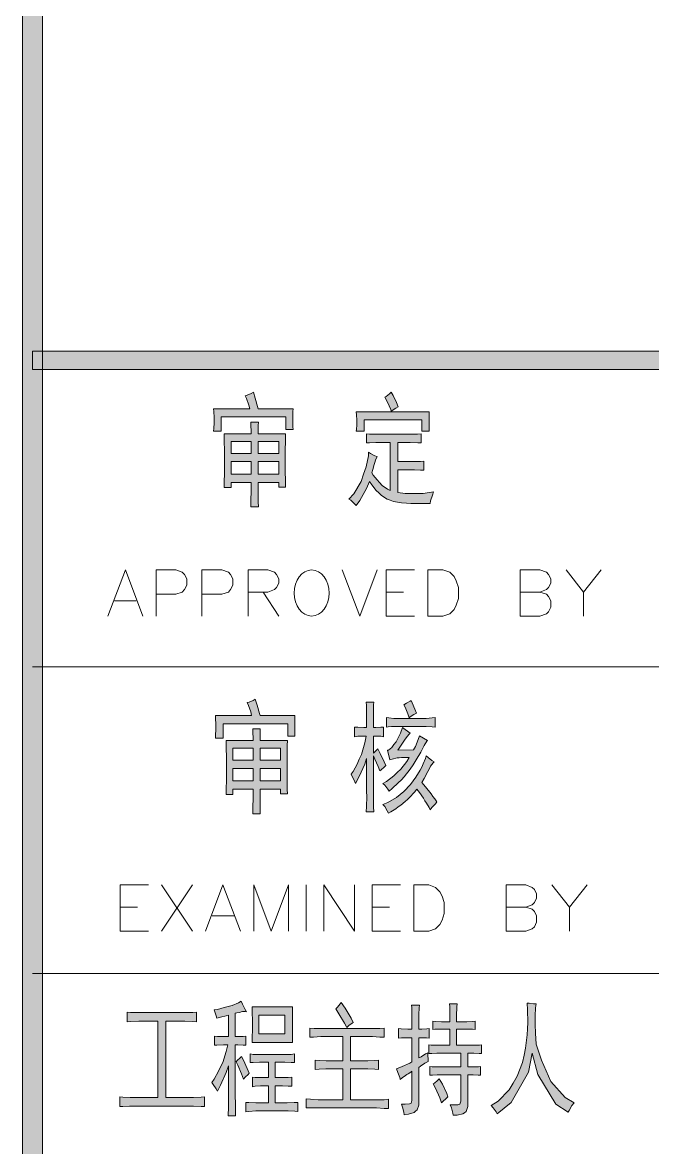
# Model space of a CAD drawing. Header units: millimetres. Extents: x 568 to 3948041, y -25191 to 63890.
# Drawn here: x 3939001 to 3941210, y -2779 to 1165 of the extents above; entities that cross this region are included whole.
import ezdxf

# ---------------------------------------------------------------- set-up
doc = ezdxf.new("R2010")
doc.units = ezdxf.units.MM

msp = doc.modelspace()

# ---------------------------------------------------------------- hatches: boundary and pattern name
h = msp.add_hatch(color=0)
h.dxf.hatch_style = 2
h.paths.add_polyline_path([(3939071.1, -23691.5), (3939001.2, -23691.5), (3939001.2, 62389.8), (3939071.1, 62389.8)])
h = msp.add_hatch(color=0)
h.dxf.hatch_style = 2
h.paths.add_polyline_path([(3939036.2, -51.1), (3939036.2, 13.5), (3946541, 13.5), (3946541, -51.1)])
h = msp.add_hatch(color=0)
h.dxf.hatch_style = 2
h.paths.add_polyline_path([(3939810.4, -130.8), (3939817.2, -152.1), (3939824.8, -181), (3939827.1, -188.6), (3939950.2, -188.6), (3939949.4, -198.5), (3939948.6, -217.5), (3939948.6, -225.8), (3939948.6, -234.2), (3939949.4, -251.6), (3939950.2, -261.5), (3939924.3, -261.5), (3939924.3, -217.5), (3939697.9, -217.5), (3939697.9, -267.6), (3939671.3, -267.6), (3939672.1, -257.7), (3939672.9, -238), (3939672.9, -228.9), (3939672.9, -219), (3939672.1, -198.5), (3939671.3, -188.6), (3939798.2, -188.6), (3939794.4, -175.7), (3939786.8, -152.9), (3939781.5, -143), (3939788.3, -141.5), (3939802.8, -135.4)])
h = msp.add_hatch(color=0)
h.dxf.hatch_style = 2
h.paths.add_polyline_path([(3940270.8, -148.3), (3940276.1, -145.3), (3940287.5, -136.9), (3940293.6, -130.8), (3940300.4, -142.2), (3940312.6, -167.3), (3940318.6, -181.8), (3940309.5, -187.1), (3940297.4, -195.4), (3940293.6, -198.5), (3940292.1, -190.9), (3940280.7, -165.8)])
h = msp.add_hatch(color=0)
h.paths.add_polyline_path([(3939802.8, -276.7), (3939802.8, -267.6), (3939802, -247.8), (3939802, -235.7), (3939828.6, -235.7), (3939827.8, -247.1), (3939827.1, -266.8), (3939827.1, -276.7), (3939923.6, -276.7), (3939922.8, -294.2), (3939922.1, -342.1), (3939922.1, -372.4), (3939922.1, -402.1), (3939922.8, -447.7), (3939923.6, -463.6), (3939899.3, -463.6), (3939899.3, -446.9), (3939827.1, -446.9), (3939827.1, -472), (3939827.8, -515.3), (3939828.6, -532.8), (3939802, -532.8), (3939802, -515.3), (3939802.8, -472), (3939802.8, -446.9), (3939732.1, -446.9), (3939732.1, -465.1), (3939707.8, -465.1), (3939708.6, -453), (3939709.3, -408.2), (3939709.3, -376.2), (3939709.3, -343.6), (3939708.6, -294.2), (3939707.8, -276.7)])
h.paths.add_polyline_path([(3939899.3, -418), (3939899.3, -374), (3939827.1, -374), (3939827.1, -418)])
h.paths.add_polyline_path([(3939802.8, -418), (3939802.8, -374), (3939732.1, -374), (3939732.1, -418)])
h.paths.add_polyline_path([(3939899.3, -345.9), (3939899.3, -303.3), (3939827.1, -303.3), (3939827.1, -345.9)])
h.paths.add_polyline_path([(3939802.8, -345.9), (3939802.8, -303.3), (3939732.1, -303.3), (3939732.1, -345.9)])
h = msp.add_hatch(color=0)
h.dxf.hatch_style = 2
h.paths.add_polyline_path([(3940427.3, -200), (3940426.5, -212.1), (3940426.5, -229.6), (3940426.5, -235.7), (3940426.5, -241.8), (3940426.5, -257.7), (3940427.3, -267.6), (3940400.7, -267.6), (3940400.7, -227.3), (3940198.6, -227.3), (3940198.6, -267.6), (3940171.3, -267.6), (3940172, -261.5), (3940172.8, -245.6), (3940172.8, -237.2), (3940172.8, -228.9), (3940172, -210.6), (3940171.3, -200)])
h = msp.add_hatch(color=0)
h.dxf.hatch_style = 2
h.paths.add_polyline_path([(3940349, -278.2), (3940361.2, -278.2), (3940385.5, -277.5), (3940398.4, -276.7), (3940398.4, -308.6), (3940387, -307.9), (3940359.7, -307.1), (3940343.7, -307.1), (3940316.4, -307.1), (3940316.4, -374), (3940369.5, -374), (3940376.4, -374), (3940396.1, -373.2), (3940408.3, -372.4), (3940408.3, -404.4), (3940396.1, -403.6), (3940375.6, -402.8), (3940368, -402.8), (3940316.4, -402.8), (3940316.4, -482.6), (3940343, -486.4), (3940406, -485.7), (3940442.5, -480.3), (3940437.9, -491.7), (3940431.1, -512.2), (3940430.3, -521.4), (3940404.5, -521.4), (3940362.7, -520.6), (3940346.8, -519.8), (3940330, -519.1), (3940301.9, -513.8), (3940290.5, -509.2), (3940279.1, -505.4), (3940259.4, -492.5), (3940250.3, -484.1), (3940241.1, -475.8), (3940225.2, -455.3), (3940217.6, -443.9), (3940207, -468.2), (3940183.4, -510), (3940170.5, -528.2), (3940164.4, -520.6), (3940152.3, -509.2), (3940144.7, -506.2), (3940162.9, -487.2), (3940188.7, -443.9), (3940197.1, -418), (3940205.4, -393), (3940213.8, -354.2), (3940214.6, -340.5), (3940221.4, -345.9), (3940236.6, -353.5), (3940244.9, -355.7), (3940243.4, -358.8), (3940238.9, -369.4), (3940236.6, -377), (3940234.3, -383.8), (3940229, -402.1), (3940226, -413.5), (3940230.5, -421.1), (3940244.2, -437.8), (3940252.5, -447.7), (3940261.7, -457.5), (3940280.7, -471.2), (3940290.5, -475.8), (3940290.5, -307.1), (3940250.3, -307.1), (3940239.6, -307.1), (3940217.6, -307.9), (3940207, -308.6), (3940207, -276.7), (3940217.6, -277.5), (3940243.4, -278.2), (3940257.9, -278.2)])
h = msp.add_hatch(color=0)
h.dxf.hatch_style = 2
h.paths.add_polyline_path([(3939817.2, -1206.7), (3939823.3, -1227.9), (3939831.6, -1256.8), (3939833.9, -1264.4), (3939956.2, -1264.4), (3939956.2, -1274.3), (3939955.5, -1293.3), (3939955.5, -1301.6), (3939955.5, -1310), (3939956.2, -1327.5), (3939956.2, -1336.6), (3939931.2, -1336.6), (3939931.2, -1293.3), (3939704.8, -1293.3), (3939704.8, -1343.4), (3939678.2, -1343.4), (3939678.2, -1333.5), (3939678.9, -1313.8), (3939678.9, -1304.7), (3939678.9, -1294.8), (3939678.2, -1274.3), (3939678.2, -1264.4), (3939804.3, -1264.4), (3939801.3, -1251.5), (3939792.9, -1228.7), (3939788.3, -1218.8), (3939795.2, -1217.3), (3939809.6, -1211.2)])
h = msp.add_hatch(color=0)
h.dxf.hatch_style = 2
h.paths.add_polyline_path([(3940207, -1269), (3940207, -1255.3), (3940207, -1228.7), (3940206.2, -1217.3), (3940232.8, -1217.3), (3940232, -1227.2), (3940231.3, -1253), (3940231.3, -1269), (3940231.3, -1306.2), (3940239.6, -1306.2), (3940257.1, -1305.4), (3940267, -1304.7), (3940267, -1338.9), (3940257.1, -1337.3), (3940239.6, -1336.6), (3940231.3, -1336.6), (3940231.3, -1395.8), (3940240.4, -1386.7), (3940246.5, -1380.6), (3940254.8, -1397.4), (3940269.3, -1427), (3940275.3, -1439.9), (3940269.3, -1445.2), (3940258.6, -1454.3), (3940254.1, -1458.1), (3940248, -1442.9), (3940236.6, -1417.1), (3940231.3, -1405.7), (3940231.3, -1531.1), (3940231.3, -1548.5), (3940232, -1584.3), (3940232.8, -1601.7), (3940206.2, -1601.7), (3940207, -1583.5), (3940207.7, -1547.8), (3940207, -1531.1), (3940207, -1414.8), (3940200.9, -1434.6), (3940181.9, -1478.6), (3940169, -1502.2), (3940164.4, -1491.6), (3940156.1, -1475.6), (3940153, -1470.3), (3940159.9, -1461.2), (3940174.3, -1434.6), (3940181.9, -1417.9), (3940189.5, -1401.2), (3940201.6, -1360.1), (3940206.2, -1336.6), (3940196.3, -1336.6), (3940176.6, -1337.3), (3940165.2, -1338.9), (3940165.2, -1304.7), (3940176.6, -1305.4), (3940197.8, -1306.2), (3940207, -1306.2)])
h = msp.add_hatch(color=0)
h.dxf.hatch_style = 2
h.paths.add_polyline_path([(3940363.5, -1212), (3940367.3, -1220.3), (3940376.4, -1242.4), (3940382.5, -1256), (3940372.6, -1260.6), (3940359.7, -1269), (3940356.6, -1272.8), (3940352.1, -1258.3), (3940343, -1235.5), (3940337.6, -1227.2), (3940347.5, -1221.1), (3940359.7, -1213.5)])
h = msp.add_hatch(color=0)
h.dxf.hatch_style = 2
h.paths.add_polyline_path([(3940299.6, -1303.1), (3940294.3, -1303.1), (3940282.9, -1303.9), (3940276.9, -1304.7), (3940276.9, -1271.2), (3940285.2, -1272.8), (3940302.7, -1274.3), (3940311, -1274.3), (3940406, -1274.3), (3940416.7, -1274.3), (3940437.2, -1272.8), (3940447.8, -1271.2), (3940447.8, -1304.7), (3940437.2, -1303.9), (3940416.7, -1303.1), (3940406, -1303.1)])
h = msp.add_hatch(color=0)
h.paths.add_polyline_path([(3939809.6, -1351.8), (3939809.6, -1343.4), (3939808.9, -1323.7), (3939808.1, -1311.5), (3939834.7, -1311.5), (3939833.9, -1322.1), (3939833.9, -1342.7), (3939833.9, -1351.8), (3939929.7, -1351.8), (3939928.9, -1370), (3939928.9, -1417.9), (3939928.9, -1448.3), (3939928.9, -1477.9), (3939928.9, -1523.5), (3939929.7, -1539.4), (3939906.1, -1539.4), (3939906.1, -1522.7), (3939833.9, -1522.7), (3939833.9, -1547.8), (3939833.9, -1591.1), (3939834.7, -1608.6), (3939808.1, -1608.6), (3939808.9, -1591.1), (3939809.6, -1547.8), (3939809.6, -1522.7), (3939739, -1522.7), (3939739, -1540.9), (3939714.6, -1540.9), (3939715.4, -1528.8), (3939716.2, -1484), (3939716.2, -1452.1), (3939716.2, -1419.4), (3939715.4, -1370), (3939714.6, -1351.8)])
h.paths.add_polyline_path([(3939906.1, -1493.8), (3939906.1, -1449.8), (3939833.9, -1449.8), (3939833.9, -1493.8)])
h.paths.add_polyline_path([(3939809.6, -1493.8), (3939809.6, -1449.8), (3939739, -1449.8), (3939739, -1493.8)])
h.paths.add_polyline_path([(3939906.1, -1420.9), (3939906.1, -1379.1), (3939833.9, -1379.1), (3939833.9, -1420.9)])
h.paths.add_polyline_path([(3939809.6, -1420.9), (3939809.6, -1379.1), (3939739, -1379.1), (3939739, -1420.9)])
h = msp.add_hatch(color=0)
h.dxf.hatch_style = 2
h.paths.add_polyline_path([(3940280.7, -1386), (3940284.5, -1386), (3940295.9, -1376.1), (3940303.4, -1366.2), (3940311, -1356.3), (3940326.2, -1326.7), (3940333.8, -1306.2), (3940360.4, -1326.7), (3940355.9, -1331.3), (3940346, -1342.7), (3940340.7, -1350.2), (3940336.1, -1357.8), (3940324, -1375.3), (3940316.4, -1386), (3940371.8, -1384.4), (3940378.7, -1373), (3940388.5, -1348.7), (3940392.3, -1335.1), (3940421.2, -1351.8), (3940418.2, -1354.8), (3940409.1, -1369.2), (3940403.7, -1380.6), (3940397.7, -1392.8), (3940381.7, -1420.1), (3940371.1, -1436.9), (3940359.7, -1452.8), (3940339.2, -1479.4), (3940329.3, -1490), (3940318.6, -1499.9), (3940297.4, -1520.4), (3940286, -1529.5), (3940281.4, -1522.7), (3940270.8, -1509), (3940263.9, -1502.2), (3940277.6, -1495.4), (3940302.7, -1476.4), (3940314.8, -1464.2), (3940327, -1452.1), (3940348.3, -1425.5), (3940356.6, -1411), (3940346.8, -1411), (3940329.3, -1411.8), (3940321.7, -1412.5), (3940314.1, -1413.3), (3940297.4, -1417.1), (3940288.3, -1419.4)])
h = msp.add_hatch(color=0)
h.dxf.hatch_style = 2
h.paths.add_polyline_path([(3940444, -1426.2), (3940440.2, -1430), (3940431.8, -1442.2), (3940427.3, -1452.1), (3940422, -1461.2), (3940409.1, -1484.7), (3940401.5, -1499.2), (3940413.6, -1514.4), (3940433.4, -1538.7), (3940439.4, -1547.8), (3940446.3, -1556.9), (3940453.9, -1567.5), (3940448.6, -1573.6), (3940436.4, -1586.5), (3940430.3, -1594.9), (3940426.5, -1587.3), (3940417.4, -1571.3), (3940412.1, -1563), (3940406.8, -1554.6), (3940392.3, -1534.1), (3940383.2, -1522.7), (3940374.9, -1533.3), (3940358.2, -1551.6), (3940350.6, -1559.2), (3940343, -1566), (3940327, -1578.9), (3940317.9, -1585), (3940309.5, -1591.1), (3940292.1, -1601.7), (3940283.7, -1607), (3940279.9, -1598.7), (3940270.8, -1583.5), (3940263.9, -1576.7), (3940281.4, -1569.8), (3940311.8, -1552.3), (3940325.5, -1540.9), (3940338.4, -1530.3), (3940361.2, -1506), (3940371.1, -1493.1), (3940380.2, -1480.2), (3940395.4, -1455.9), (3940400.7, -1445.2), (3940406, -1433.8), (3940413.6, -1414.8), (3940416.7, -1405.7), (3940422.7, -1411.8), (3940436.4, -1422.4)])
h = msp.add_hatch(color=0)
h.dxf.hatch_style = 2
h.paths.add_polyline_path([(3939672.9, -2296.1), (3939684.3, -2294.6), (3939708.6, -2288.5), (3939722.2, -2284.7), (3939735.9, -2280.9), (3939758.7, -2271.8), (3939767.8, -2265.7), (3939772.4, -2276.4), (3939781.5, -2295.4), (3939786.1, -2303), (3939781.5, -2302.2), (3939772.4, -2302.2), (3939767.8, -2303.7), (3939762.5, -2305.3), (3939752.6, -2306.8), (3939746.6, -2307.5), (3939746.6, -2390.3), (3939755.7, -2390.3), (3939774.7, -2389.6), (3939784.5, -2388.8), (3939784.5, -2420.7), (3939774.7, -2420), (3939755.7, -2419.2), (3939746.6, -2419.2), (3939746.6, -2568.1), (3939746.6, -2586.4), (3939747.3, -2636.5), (3939748.1, -2667.7), (3939722.2, -2667.7), (3939723, -2636.5), (3939723.8, -2587.1), (3939723.8, -2569.6), (3939723.8, -2492.2), (3939714.6, -2515.7), (3939695.6, -2560.5), (3939684.3, -2581.8), (3939680.5, -2573.4), (3939669.8, -2558.3), (3939664.5, -2551.4), (3939672.9, -2539.3), (3939688.8, -2511.9), (3939695.6, -2496.7), (3939703.2, -2481.5), (3939715.4, -2442.8), (3939721.5, -2419.2), (3939705.5, -2419.2), (3939682, -2420), (3939674.4, -2420.7), (3939674.4, -2388.8), (3939685, -2389.6), (3939701, -2390.3), (3939706.3, -2390.3), (3939723.8, -2390.3), (3939723.8, -2314.4), (3939715.4, -2317.4), (3939694.9, -2322), (3939682, -2325), (3939680.5, -2317.4), (3939675.9, -2303)])
h = msp.add_hatch(color=0)
h.paths.add_polyline_path([(3939947.9, -2286.3), (3939947.1, -2304.5), (3939947.1, -2338.7), (3939947.1, -2353.9), (3939947.1, -2367.6), (3939947.1, -2396.4), (3939947.9, -2410.9), (3939805.8, -2410.9), (3939806.6, -2394.9), (3939807.3, -2364.5), (3939807.3, -2350.1), (3939807.3, -2335.6), (3939806.6, -2303.7), (3939805.8, -2286.3)])
h.paths.add_polyline_path([(3939920.5, -2380.5), (3939920.5, -2314.4), (3939830.1, -2314.4), (3939830.1, -2380.5)])
h = msp.add_hatch(color=0)
h.dxf.hatch_style = 2
h.paths.add_polyline_path([(3940137.8, -2358.4), (3940130.2, -2343.2), (3940110.5, -2310.6), (3940099.1, -2292.3), (3940105.2, -2287), (3940115, -2275.6), (3940118.8, -2271.1), (3940132.5, -2290.8), (3940153, -2325.8), (3940160.6, -2340.2), (3940156.8, -2342.5), (3940145.4, -2351.6)])
h = msp.add_hatch(color=0)
h.dxf.hatch_style = 2
h.paths.add_polyline_path([(3940365.7, -2321.2), (3940365.7, -2309.8), (3940365.7, -2288.5), (3940365, -2279.4), (3940392.3, -2279.4), (3940391.6, -2289.3), (3940390.1, -2312.1), (3940390.1, -2325), (3940390.1, -2363.8), (3940400.7, -2363.8), (3940418.9, -2363), (3940426.5, -2362.2), (3940426.5, -2395.7), (3940417.4, -2394.9), (3940399.2, -2394.1), (3940390.1, -2394.1), (3940390.1, -2464.8), (3940398.4, -2461), (3940414.4, -2451.1), (3940422, -2446.6), (3940422, -2455.7), (3940422.7, -2470.9), (3940422.7, -2477), (3940412.1, -2483), (3940396.1, -2493.7), (3940390.1, -2499), (3940390.1, -2619), (3940390.1, -2630.4), (3940384.7, -2647.1), (3940379.4, -2651.7), (3940374.1, -2656.3), (3940354.4, -2662.3), (3940339.2, -2664.6), (3940338.4, -2655.5), (3940333.1, -2637.3), (3940329.3, -2627.4), (3940343, -2627.4), (3940358.2, -2625.9), (3940361.2, -2624.4), (3940363.5, -2623.6), (3940365.7, -2614.5), (3940365.7, -2606.9), (3940365.7, -2511.9), (3940361.9, -2514.9), (3940352.8, -2520.3), (3940348.3, -2523.3), (3940343.7, -2526.3), (3940332.3, -2534.7), (3940325.5, -2540.8), (3940324, -2533.9), (3940317.1, -2515.7), (3940312.6, -2503.6), (3940332.3, -2495.2), (3940358.9, -2483), (3940365.7, -2478.5), (3940365.7, -2394.1), (3940353.6, -2394.1), (3940330, -2394.9), (3940319.4, -2395.7), (3940319.4, -2362.2), (3940328.5, -2363), (3940352.1, -2363.8), (3940365.7, -2363.8)])
h = msp.add_hatch(color=0)
h.dxf.hatch_style = 2
h.paths.add_polyline_path([(3940499.5, -2420.7), (3940499.5, -2363.8), (3940479.7, -2363.8), (3940467.6, -2363.8), (3940447, -2364.5), (3940439.4, -2365.3), (3940439.4, -2336.4), (3940449.3, -2337.2), (3940469.8, -2338.7), (3940479.7, -2338.7), (3940499.5, -2338.7), (3940499.5, -2317.4), (3940498.7, -2286.3), (3940497.9, -2275.6), (3940524.5, -2275.6), (3940523.8, -2286.3), (3940523, -2317.4), (3940523, -2338.7), (3940548.8, -2338.7), (3940558.7, -2338.7), (3940578.5, -2337.2), (3940587.6, -2336.4), (3940587.6, -2365.3), (3940578.5, -2364.5), (3940558.7, -2363.8), (3940548.8, -2363.8), (3940523, -2363.8), (3940523, -2420.7), (3940570.1, -2420.7), (3940583, -2420.7), (3940602.8, -2420), (3940610.4, -2419.2), (3940610.4, -2449.6), (3940602, -2448.8), (3940583, -2448.1), (3940572.4, -2448.1), (3940562.5, -2448.1), (3940562.5, -2496.7), (3940571.6, -2496.7), (3940582.3, -2496.7), (3940599.8, -2496), (3940606.6, -2495.2), (3940606.6, -2525.6), (3940598.2, -2524.8), (3940580.8, -2524.1), (3940571.6, -2524.1), (3940562.5, -2524.1), (3940562.5, -2620.6), (3940562.5, -2635), (3940556.4, -2653.2), (3940550.4, -2657), (3940544.3, -2660.8), (3940524.5, -2665.4), (3940510.9, -2666.1), (3940510.1, -2658.5), (3940504.8, -2639.5), (3940500.2, -2628.9), (3940511.6, -2629.7), (3940526.8, -2628.9), (3940530.6, -2628.1), (3940534.4, -2626.6), (3940538.2, -2616.8), (3940538.2, -2608.4), (3940538.2, -2524.1), (3940463.8, -2524.1), (3940454.6, -2524.1), (3940437.9, -2524.8), (3940429.6, -2525.6), (3940429.6, -2495.2), (3940437.2, -2496), (3940453.9, -2496.7), (3940463.8, -2496.7), (3940538.2, -2496.7), (3940538.2, -2448.1), (3940460, -2448.1), (3940453.1, -2448.1), (3940436.4, -2448.8), (3940425.8, -2449.6), (3940425.8, -2419.2), (3940434.1, -2420), (3940449.3, -2420.7), (3940456.2, -2420.7)])
h = msp.add_hatch(color=0)
h.dxf.hatch_style = 2
h.paths.add_polyline_path([(3940643.8, -2631.9), (3940668.1, -2616), (3940706.9, -2576.5), (3940720.6, -2552.9), (3940735, -2529.4), (3940754, -2480.8), (3940759.3, -2455.7), (3940764.6, -2430.6), (3940770.7, -2384.3), (3940771.5, -2363), (3940772.2, -2341), (3940771.5, -2296.1), (3940769.9, -2272.6), (3940776.8, -2273.3), (3940792.7, -2274.9), (3940801.8, -2275.6), (3940799.6, -2289.3), (3940798, -2317.4), (3940798, -2331.8), (3940798, -2346.3), (3940799.6, -2379), (3940800.3, -2397.2), (3940801.8, -2416.2), (3940820.1, -2472.4), (3940836.8, -2509.6), (3940853.5, -2547.6), (3940902.9, -2603.8), (3940934.8, -2622.1), (3940927.2, -2631.9), (3940917.3, -2649.4), (3940914.3, -2655.5), (3940870.2, -2627.4), (3940807.2, -2523.3), (3940788.2, -2448.1), (3940775.3, -2514.9), (3940713.7, -2621.3), (3940665.1, -2660.8), (3940661.3, -2654), (3940650.7, -2639.5)])
h = msp.add_hatch(color=0)
h.dxf.hatch_style = 2
h.paths.add_polyline_path([(3939555.1, -2306), (3939570.3, -2306), (3939598.4, -2305.3), (3939611.3, -2304.5), (3939611.3, -2338.7), (3939598.4, -2337.2), (3939570.3, -2336.4), (3939555.1, -2336.4), (3939503.4, -2336.4), (3939503.4, -2603.8), (3939585.5, -2603.8), (3939600.7, -2603.8), (3939627.3, -2602.3), (3939638.7, -2601.6), (3939638.7, -2635.7), (3939627.3, -2635), (3939600.7, -2634.2), (3939587, -2634.2), (3939391, -2634.2), (3939376.6, -2634.2), (3939353, -2635), (3939342.4, -2635.7), (3939342.4, -2601.6), (3939353, -2602.3), (3939378.1, -2603.8), (3939391.7, -2603.8), (3939475.3, -2603.8), (3939475.3, -2336.4), (3939425.2, -2336.4), (3939408.5, -2336.4), (3939379.6, -2337.2), (3939368.2, -2338.7), (3939368.2, -2304.5), (3939379.6, -2305.3), (3939408.5, -2306), (3939425.2, -2306)])
h = msp.add_hatch(color=0)
h.dxf.hatch_style = 2
h.paths.add_polyline_path([(3940217.6, -2362.2), (3940228.2, -2362.2), (3940253.3, -2361.5), (3940268.5, -2360), (3940268.5, -2392.6), (3940253.3, -2391.9), (3940228.2, -2390.3), (3940217.6, -2390.3), (3940150.7, -2390.3), (3940150.7, -2475.4), (3940201.6, -2475.4), (3940211.5, -2475.4), (3940235.8, -2473.9), (3940249.5, -2473.2), (3940249.5, -2505.8), (3940235.8, -2504.3), (3940211.5, -2503.6), (3940201.6, -2503.6), (3940150.7, -2503.6), (3940150.7, -2612.2), (3940230.5, -2612.2), (3940241.9, -2612.2), (3940268.5, -2611.4), (3940283.7, -2609.9), (3940283.7, -2642.6), (3940268.5, -2641.8), (3940241.9, -2640.3), (3940230.5, -2640.3), (3939995, -2640.3), (3939995, -2608.4), (3940010.2, -2609.9), (3940037.5, -2612.2), (3940049.7, -2612.2), (3940124.1, -2612.2), (3940124.1, -2503.6), (3940074.8, -2503.6), (3940064.9, -2503.6), (3940040.6, -2504.3), (3940026.9, -2505.8), (3940026.9, -2473.2), (3940042.1, -2473.9), (3940065.6, -2475.4), (3940074.8, -2475.4), (3940124.1, -2475.4), (3940124.1, -2390.3), (3940061.1, -2390.3), (3940047.4, -2390.3), (3940021.6, -2391.9), (3940008.7, -2392.6), (3940008.7, -2360), (3940023.1, -2361.5), (3940049.7, -2362.2), (3940061.8, -2362.2)])
h = msp.add_hatch(color=0)
h.dxf.hatch_style = 2
h.paths.add_polyline_path([(3939769.3, -2460.2), (3939775.4, -2472.4), (3939789.1, -2502), (3939795.9, -2518.7), (3939792.1, -2522.5), (3939782.3, -2532.4), (3939775.4, -2539.3), (3939769.3, -2521), (3939756.4, -2490.6), (3939750.3, -2478.5), (3939754.1, -2473.9), (3939764, -2464.8)])
h = msp.add_hatch(color=0)
h.dxf.hatch_style = 2
h.paths.add_polyline_path([(3939911.4, -2453.4), (3939921.3, -2453.4), (3939943.3, -2452.6), (3939954.7, -2451.1), (3939954.7, -2481.5), (3939943.3, -2480.8), (3939921.3, -2480), (3939911.4, -2480), (3939887.1, -2480), (3939887.1, -2533.9), (3939901.5, -2533.9), (3939910.7, -2533.9), (3939932.7, -2533.2), (3939945.6, -2532.4), (3939945.6, -2564.3), (3939932.7, -2563.6), (3939912.9, -2562.8), (3939905.3, -2562.8), (3939887.1, -2562.8), (3939887.1, -2622.1), (3939917.5, -2622.1), (3939928.9, -2622.1), (3939953.2, -2621.3), (3939966.1, -2620.6), (3939966.1, -2652.5), (3939955.5, -2651.7), (3939931.9, -2650.9), (3939917.5, -2650.9), (3939833.2, -2650.9), (3939818.7, -2650.9), (3939794.4, -2652.5), (3939784.5, -2654), (3939784.5, -2620.6), (3939794.4, -2621.3), (3939818.7, -2622.1), (3939833.2, -2622.1), (3939863.6, -2622.1), (3939863.6, -2562.8), (3939845.3, -2562.8), (3939835.4, -2562.8), (3939816.4, -2564.3), (3939807.3, -2566.6), (3939807.3, -2532.4), (3939816.4, -2533.2), (3939835.4, -2533.9), (3939845.3, -2533.9), (3939863.6, -2533.9), (3939863.6, -2480), (3939843, -2480), (3939831.6, -2480), (3939809.6, -2480.8), (3939799.7, -2481.5), (3939799.7, -2451.1), (3939809.6, -2452.6), (3939831.6, -2453.4), (3939843, -2453.4)])
h = msp.add_hatch(color=0)
h.dxf.hatch_style = 2
h.paths.add_polyline_path([(3940462.2, -2537.7), (3940472.9, -2556.7), (3940488.1, -2589.4), (3940492.6, -2601.6), (3940486.5, -2607.6), (3940475.2, -2617.5), (3940469.8, -2622.1), (3940463.8, -2604.6), (3940449.3, -2571.2), (3940441, -2556), (3940445.5, -2552.9), (3940456.2, -2543.8)])

# ---------------------------------------------------------------- linework, layer by layer
at = {"color": 0, "lineweight": 0}
for points in [[(3939071.1, -23691.5), (3939001.2, -23691.5), (3939001.2, 62389.8), (3939071.1, 62389.8)], [(3939036.2, -51.1), (3939036.2, 13.5), (3946541, 13.5), (3946541, -51.1)], [(3939810.4, -130.8), (3939817.2, -152.1), (3939824.8, -181), (3939827.1, -188.6), (3939950.2, -188.6), (3939949.4, -198.5), (3939948.6, -217.5), (3939948.6, -225.8), (3939948.6, -234.2), (3939949.4, -251.6), (3939950.2, -261.5), (3939924.3, -261.5), (3939924.3, -217.5), (3939697.9, -217.5), (3939697.9, -267.6), (3939671.3, -267.6), (3939672.1, -257.7), (3939672.9, -238), (3939672.9, -228.9), (3939672.9, -219), (3939672.1, -198.5), (3939671.3, -188.6), (3939798.2, -188.6), (3939794.4, -175.7), (3939786.8, -152.9), (3939781.5, -143), (3939788.3, -141.5), (3939802.8, -135.4)], [(3940270.8, -148.3), (3940276.1, -145.3), (3940287.5, -136.9), (3940293.6, -130.8), (3940300.4, -142.2), (3940312.6, -167.3), (3940318.6, -181.8), (3940309.5, -187.1), (3940297.4, -195.4), (3940293.6, -198.5), (3940292.1, -190.9), (3940280.7, -165.8)], [(3939802.8, -276.7), (3939802.8, -267.6), (3939802, -247.8), (3939802, -235.7), (3939828.6, -235.7), (3939827.8, -247.1), (3939827.1, -266.8), (3939827.1, -276.7), (3939923.6, -276.7), (3939922.8, -294.2), (3939922.1, -342.1), (3939922.1, -372.4), (3939922.1, -402.1), (3939922.8, -447.7), (3939923.6, -463.6), (3939899.3, -463.6), (3939899.3, -446.9), (3939827.1, -446.9), (3939827.1, -472), (3939827.8, -515.3), (3939828.6, -532.8), (3939802, -532.8), (3939802, -515.3), (3939802.8, -472), (3939802.8, -446.9), (3939732.1, -446.9), (3939732.1, -465.1), (3939707.8, -465.1), (3939708.6, -453), (3939709.3, -408.2), (3939709.3, -376.2), (3939709.3, -343.6), (3939708.6, -294.2), (3939707.8, -276.7)], [(3940427.3, -200), (3940426.5, -212.1), (3940426.5, -229.6), (3940426.5, -235.7), (3940426.5, -241.8), (3940426.5, -257.7), (3940427.3, -267.6), (3940400.7, -267.6), (3940400.7, -227.3), (3940198.6, -227.3), (3940198.6, -267.6), (3940171.3, -267.6), (3940172, -261.5), (3940172.8, -245.6), (3940172.8, -237.2), (3940172.8, -228.9), (3940172, -210.6), (3940171.3, -200)], [(3939802.8, -345.9), (3939802.8, -303.3), (3939732.1, -303.3), (3939732.1, -345.9)], [(3939899.3, -345.9), (3939899.3, -303.3), (3939827.1, -303.3), (3939827.1, -345.9)], [(3940349, -278.2), (3940361.2, -278.2), (3940385.5, -277.5), (3940398.4, -276.7), (3940398.4, -308.6), (3940387, -307.9), (3940359.7, -307.1), (3940343.7, -307.1), (3940316.4, -307.1), (3940316.4, -374), (3940369.5, -374), (3940376.4, -374), (3940396.1, -373.2), (3940408.3, -372.4), (3940408.3, -404.4), (3940396.1, -403.6), (3940375.6, -402.8), (3940368, -402.8), (3940316.4, -402.8), (3940316.4, -482.6), (3940343, -486.4), (3940406, -485.7), (3940442.5, -480.3), (3940437.9, -491.7), (3940431.1, -512.2), (3940430.3, -521.4), (3940404.5, -521.4), (3940362.7, -520.6), (3940346.8, -519.8), (3940330, -519.1), (3940301.9, -513.8), (3940290.5, -509.2), (3940279.1, -505.4), (3940259.4, -492.5), (3940250.3, -484.1), (3940241.1, -475.8), (3940225.2, -455.3), (3940217.6, -443.9), (3940207, -468.2), (3940183.4, -510), (3940170.5, -528.2), (3940164.4, -520.6), (3940152.3, -509.2), (3940144.7, -506.2), (3940162.9, -487.2), (3940188.7, -443.9), (3940197.1, -418), (3940205.4, -393), (3940213.8, -354.2), (3940214.6, -340.5), (3940221.4, -345.9), (3940236.6, -353.5), (3940244.9, -355.7), (3940243.4, -358.8), (3940238.9, -369.4), (3940236.6, -377), (3940234.3, -383.8), (3940229, -402.1), (3940226, -413.5), (3940230.5, -421.1), (3940244.2, -437.8), (3940252.5, -447.7), (3940261.7, -457.5), (3940280.7, -471.2), (3940290.5, -475.8), (3940290.5, -307.1), (3940250.3, -307.1), (3940239.6, -307.1), (3940217.6, -307.9), (3940207, -308.6), (3940207, -276.7), (3940217.6, -277.5), (3940243.4, -278.2), (3940257.9, -278.2)], [(3939802.8, -418), (3939802.8, -374), (3939732.1, -374), (3939732.1, -418)], [(3939899.3, -418), (3939899.3, -374), (3939827.1, -374), (3939827.1, -418)], [(3940422, -915.7), (3940422, -753.8), (3940475.2, -753.8), (3940498.7, -762.2), (3940513.9, -777.4), (3940521.5, -792.6), (3940529.1, -815.4), (3940529.1, -854.1), (3940521.5, -876.9), (3940513.9, -892.1), (3940498.7, -908.1), (3940475.2, -915.7)], [(3939817.2, -1206.7), (3939823.3, -1227.9), (3939831.6, -1256.8), (3939833.9, -1264.4), (3939956.2, -1264.4), (3939956.2, -1274.3), (3939955.5, -1293.3), (3939955.5, -1301.6), (3939955.5, -1310), (3939956.2, -1327.5), (3939956.2, -1336.6), (3939931.2, -1336.6), (3939931.2, -1293.3), (3939704.8, -1293.3), (3939704.8, -1343.4), (3939678.2, -1343.4), (3939678.2, -1333.5), (3939678.9, -1313.8), (3939678.9, -1304.7), (3939678.9, -1294.8), (3939678.2, -1274.3), (3939678.2, -1264.4), (3939804.3, -1264.4), (3939801.3, -1251.5), (3939792.9, -1228.7), (3939788.3, -1218.8), (3939795.2, -1217.3), (3939809.6, -1211.2)], [(3940207, -1269), (3940207, -1255.3), (3940207, -1228.7), (3940206.2, -1217.3), (3940232.8, -1217.3), (3940232, -1227.2), (3940231.3, -1253), (3940231.3, -1269), (3940231.3, -1306.2), (3940239.6, -1306.2), (3940257.1, -1305.4), (3940267, -1304.7), (3940267, -1338.9), (3940257.1, -1337.3), (3940239.6, -1336.6), (3940231.3, -1336.6), (3940231.3, -1395.8), (3940240.4, -1386.7), (3940246.5, -1380.6), (3940254.8, -1397.4), (3940269.3, -1427), (3940275.3, -1439.9), (3940269.3, -1445.2), (3940258.6, -1454.3), (3940254.1, -1458.1), (3940248, -1442.9), (3940236.6, -1417.1), (3940231.3, -1405.7), (3940231.3, -1531.1), (3940231.3, -1548.5), (3940232, -1584.3), (3940232.8, -1601.7), (3940206.2, -1601.7), (3940207, -1583.5), (3940207.7, -1547.8), (3940207, -1531.1), (3940207, -1414.8), (3940200.9, -1434.6), (3940181.9, -1478.6), (3940169, -1502.2), (3940164.4, -1491.6), (3940156.1, -1475.6), (3940153, -1470.3), (3940159.9, -1461.2), (3940174.3, -1434.6), (3940181.9, -1417.9), (3940189.5, -1401.2), (3940201.6, -1360.1), (3940206.2, -1336.6), (3940196.3, -1336.6), (3940176.6, -1337.3), (3940165.2, -1338.9), (3940165.2, -1304.7), (3940176.6, -1305.4), (3940197.8, -1306.2), (3940207, -1306.2)], [(3940363.5, -1212), (3940367.3, -1220.3), (3940376.4, -1242.4), (3940382.5, -1256), (3940372.6, -1260.6), (3940359.7, -1269), (3940356.6, -1272.8), (3940352.1, -1258.3), (3940343, -1235.5), (3940337.6, -1227.2), (3940347.5, -1221.1), (3940359.7, -1213.5)], [(3940299.6, -1303.1), (3940294.3, -1303.1), (3940282.9, -1303.9), (3940276.9, -1304.7), (3940276.9, -1271.2), (3940285.2, -1272.8), (3940302.7, -1274.3), (3940311, -1274.3), (3940406, -1274.3), (3940416.7, -1274.3), (3940437.2, -1272.8), (3940447.8, -1271.2), (3940447.8, -1304.7), (3940437.2, -1303.9), (3940416.7, -1303.1), (3940406, -1303.1)], [(3939809.6, -1351.8), (3939809.6, -1343.4), (3939808.9, -1323.7), (3939808.1, -1311.5), (3939834.7, -1311.5), (3939833.9, -1322.1), (3939833.9, -1342.7), (3939833.9, -1351.8), (3939929.7, -1351.8), (3939928.9, -1370), (3939928.9, -1417.9), (3939928.9, -1448.3), (3939928.9, -1477.9), (3939928.9, -1523.5), (3939929.7, -1539.4), (3939906.1, -1539.4), (3939906.1, -1522.7), (3939833.9, -1522.7), (3939833.9, -1547.8), (3939833.9, -1591.1), (3939834.7, -1608.6), (3939808.1, -1608.6), (3939808.9, -1591.1), (3939809.6, -1547.8), (3939809.6, -1522.7), (3939739, -1522.7), (3939739, -1540.9), (3939714.6, -1540.9), (3939715.4, -1528.8), (3939716.2, -1484), (3939716.2, -1452.1), (3939716.2, -1419.4), (3939715.4, -1370), (3939714.6, -1351.8)], [(3940280.7, -1386), (3940284.5, -1386), (3940295.9, -1376.1), (3940303.4, -1366.2), (3940311, -1356.3), (3940326.2, -1326.7), (3940333.8, -1306.2), (3940360.4, -1326.7), (3940355.9, -1331.3), (3940346, -1342.7), (3940340.7, -1350.2), (3940336.1, -1357.8), (3940324, -1375.3), (3940316.4, -1386), (3940371.8, -1384.4), (3940378.7, -1373), (3940388.5, -1348.7), (3940392.3, -1335.1), (3940421.2, -1351.8), (3940418.2, -1354.8), (3940409.1, -1369.2), (3940403.7, -1380.6), (3940397.7, -1392.8), (3940381.7, -1420.1), (3940371.1, -1436.9), (3940359.7, -1452.8), (3940339.2, -1479.4), (3940329.3, -1490), (3940318.6, -1499.9), (3940297.4, -1520.4), (3940286, -1529.5), (3940281.4, -1522.7), (3940270.8, -1509), (3940263.9, -1502.2), (3940277.6, -1495.4), (3940302.7, -1476.4), (3940314.8, -1464.2), (3940327, -1452.1), (3940348.3, -1425.5), (3940356.6, -1411), (3940346.8, -1411), (3940329.3, -1411.8), (3940321.7, -1412.5), (3940314.1, -1413.3), (3940297.4, -1417.1), (3940288.3, -1419.4)], [(3939809.6, -1420.9), (3939809.6, -1379.1), (3939739, -1379.1), (3939739, -1420.9)], [(3939906.1, -1420.9), (3939906.1, -1379.1), (3939833.9, -1379.1), (3939833.9, -1420.9)], [(3940444, -1426.2), (3940440.2, -1430), (3940431.8, -1442.2), (3940427.3, -1452.1), (3940422, -1461.2), (3940409.1, -1484.7), (3940401.5, -1499.2), (3940413.6, -1514.4), (3940433.4, -1538.7), (3940439.4, -1547.8), (3940446.3, -1556.9), (3940453.9, -1567.5), (3940448.6, -1573.6), (3940436.4, -1586.5), (3940430.3, -1594.9), (3940426.5, -1587.3), (3940417.4, -1571.3), (3940412.1, -1563), (3940406.8, -1554.6), (3940392.3, -1534.1), (3940383.2, -1522.7), (3940374.9, -1533.3), (3940358.2, -1551.6), (3940350.6, -1559.2), (3940343, -1566), (3940327, -1578.9), (3940317.9, -1585), (3940309.5, -1591.1), (3940292.1, -1601.7), (3940283.7, -1607), (3940279.9, -1598.7), (3940270.8, -1583.5), (3940263.9, -1576.7), (3940281.4, -1569.8), (3940311.8, -1552.3), (3940325.5, -1540.9), (3940338.4, -1530.3), (3940361.2, -1506), (3940371.1, -1493.1), (3940380.2, -1480.2), (3940395.4, -1455.9), (3940400.7, -1445.2), (3940406, -1433.8), (3940413.6, -1414.8), (3940416.7, -1405.7), (3940422.7, -1411.8), (3940436.4, -1422.4)], [(3939809.6, -1493.8), (3939809.6, -1449.8), (3939739, -1449.8), (3939739, -1493.8)], [(3939906.1, -1493.8), (3939906.1, -1449.8), (3939833.9, -1449.8), (3939833.9, -1493.8)], [(3940372.6, -2020.3), (3940372.6, -1858.5), (3940425.8, -1858.5), (3940449.3, -1866.9), (3940464.5, -1882.1), (3940472.1, -1897.3), (3940479.7, -1920.1), (3940479.7, -1958.8), (3940472.1, -1981.6), (3940464.5, -1996.8), (3940449.3, -2012.8), (3940425.8, -2020.3)], [(3939672.9, -2296.1), (3939684.3, -2294.6), (3939708.6, -2288.5), (3939722.2, -2284.7), (3939735.9, -2280.9), (3939758.7, -2271.8), (3939767.8, -2265.7), (3939772.4, -2276.4), (3939781.5, -2295.4), (3939786.1, -2303), (3939781.5, -2302.2), (3939772.4, -2302.2), (3939767.8, -2303.7), (3939762.5, -2305.3), (3939752.6, -2306.8), (3939746.6, -2307.5), (3939746.6, -2390.3), (3939755.7, -2390.3), (3939774.7, -2389.6), (3939784.5, -2388.8), (3939784.5, -2420.7), (3939774.7, -2420), (3939755.7, -2419.2), (3939746.6, -2419.2), (3939746.6, -2568.1), (3939746.6, -2586.4), (3939747.3, -2636.5), (3939748.1, -2667.7), (3939722.2, -2667.7), (3939723, -2636.5), (3939723.8, -2587.1), (3939723.8, -2569.6), (3939723.8, -2492.2), (3939714.6, -2515.7), (3939695.6, -2560.5), (3939684.3, -2581.8), (3939680.5, -2573.4), (3939669.8, -2558.3), (3939664.5, -2551.4), (3939672.9, -2539.3), (3939688.8, -2511.9), (3939695.6, -2496.7), (3939703.2, -2481.5), (3939715.4, -2442.8), (3939721.5, -2419.2), (3939705.5, -2419.2), (3939682, -2420), (3939674.4, -2420.7), (3939674.4, -2388.8), (3939685, -2389.6), (3939701, -2390.3), (3939706.3, -2390.3), (3939723.8, -2390.3), (3939723.8, -2314.4), (3939715.4, -2317.4), (3939694.9, -2322), (3939682, -2325), (3939680.5, -2317.4), (3939675.9, -2303)], [(3939947.9, -2286.3), (3939947.1, -2304.5), (3939947.1, -2338.7), (3939947.1, -2353.9), (3939947.1, -2367.6), (3939947.1, -2396.4), (3939947.9, -2410.9), (3939805.8, -2410.9), (3939806.6, -2394.9), (3939807.3, -2364.5), (3939807.3, -2350.1), (3939807.3, -2335.6), (3939806.6, -2303.7), (3939805.8, -2286.3)], [(3940137.8, -2358.4), (3940130.2, -2343.2), (3940110.5, -2310.6), (3940099.1, -2292.3), (3940105.2, -2287), (3940115, -2275.6), (3940118.8, -2271.1), (3940132.5, -2290.8), (3940153, -2325.8), (3940160.6, -2340.2), (3940156.8, -2342.5), (3940145.4, -2351.6)], [(3940365.7, -2321.2), (3940365.7, -2309.8), (3940365.7, -2288.5), (3940365, -2279.4), (3940392.3, -2279.4), (3940391.6, -2289.3), (3940390.1, -2312.1), (3940390.1, -2325), (3940390.1, -2363.8), (3940400.7, -2363.8), (3940418.9, -2363), (3940426.5, -2362.2), (3940426.5, -2395.7), (3940417.4, -2394.9), (3940399.2, -2394.1), (3940390.1, -2394.1), (3940390.1, -2464.8), (3940398.4, -2461), (3940414.4, -2451.1), (3940422, -2446.6), (3940422, -2455.7), (3940422.7, -2470.9), (3940422.7, -2477), (3940412.1, -2483), (3940396.1, -2493.7), (3940390.1, -2499), (3940390.1, -2619), (3940390.1, -2630.4), (3940384.7, -2647.1), (3940379.4, -2651.7), (3940374.1, -2656.3), (3940354.4, -2662.3), (3940339.2, -2664.6), (3940338.4, -2655.5), (3940333.1, -2637.3), (3940329.3, -2627.4), (3940343, -2627.4), (3940358.2, -2625.9), (3940361.2, -2624.4), (3940363.5, -2623.6), (3940365.7, -2614.5), (3940365.7, -2606.9), (3940365.7, -2511.9), (3940361.9, -2514.9), (3940352.8, -2520.3), (3940348.3, -2523.3), (3940343.7, -2526.3), (3940332.3, -2534.7), (3940325.5, -2540.8), (3940324, -2533.9), (3940317.1, -2515.7), (3940312.6, -2503.6), (3940332.3, -2495.2), (3940358.9, -2483), (3940365.7, -2478.5), (3940365.7, -2394.1), (3940353.6, -2394.1), (3940330, -2394.9), (3940319.4, -2395.7), (3940319.4, -2362.2), (3940328.5, -2363), (3940352.1, -2363.8), (3940365.7, -2363.8)], [(3940499.5, -2420.7), (3940499.5, -2363.8), (3940479.7, -2363.8), (3940467.6, -2363.8), (3940447, -2364.5), (3940439.4, -2365.3), (3940439.4, -2336.4), (3940449.3, -2337.2), (3940469.8, -2338.7), (3940479.7, -2338.7), (3940499.5, -2338.7), (3940499.5, -2317.4), (3940498.7, -2286.3), (3940497.9, -2275.6), (3940524.5, -2275.6), (3940523.8, -2286.3), (3940523, -2317.4), (3940523, -2338.7), (3940548.8, -2338.7), (3940558.7, -2338.7), (3940578.5, -2337.2), (3940587.6, -2336.4), (3940587.6, -2365.3), (3940578.5, -2364.5), (3940558.7, -2363.8), (3940548.8, -2363.8), (3940523, -2363.8), (3940523, -2420.7), (3940570.1, -2420.7), (3940583, -2420.7), (3940602.8, -2420), (3940610.4, -2419.2), (3940610.4, -2449.6), (3940602, -2448.8), (3940583, -2448.1), (3940572.4, -2448.1), (3940562.5, -2448.1), (3940562.5, -2496.7), (3940571.6, -2496.7), (3940582.3, -2496.7), (3940599.8, -2496), (3940606.6, -2495.2), (3940606.6, -2525.6), (3940598.2, -2524.8), (3940580.8, -2524.1), (3940571.6, -2524.1), (3940562.5, -2524.1), (3940562.5, -2620.6), (3940562.5, -2635), (3940556.4, -2653.2), (3940550.4, -2657), (3940544.3, -2660.8), (3940524.5, -2665.4), (3940510.9, -2666.1), (3940510.1, -2658.5), (3940504.8, -2639.5), (3940500.2, -2628.9), (3940511.6, -2629.7), (3940526.8, -2628.9), (3940530.6, -2628.1), (3940534.4, -2626.6), (3940538.2, -2616.8), (3940538.2, -2608.4), (3940538.2, -2524.1), (3940463.8, -2524.1), (3940454.6, -2524.1), (3940437.9, -2524.8), (3940429.6, -2525.6), (3940429.6, -2495.2), (3940437.2, -2496), (3940453.9, -2496.7), (3940463.8, -2496.7), (3940538.2, -2496.7), (3940538.2, -2448.1), (3940460, -2448.1), (3940453.1, -2448.1), (3940436.4, -2448.8), (3940425.8, -2449.6), (3940425.8, -2419.2), (3940434.1, -2420), (3940449.3, -2420.7), (3940456.2, -2420.7)], [(3940643.8, -2631.9), (3940668.1, -2616), (3940706.9, -2576.5), (3940720.6, -2552.9), (3940735, -2529.4), (3940754, -2480.8), (3940759.3, -2455.7), (3940764.6, -2430.6), (3940770.7, -2384.3), (3940771.5, -2363), (3940772.2, -2341), (3940771.5, -2296.1), (3940769.9, -2272.6), (3940776.8, -2273.3), (3940792.7, -2274.9), (3940801.8, -2275.6), (3940799.6, -2289.3), (3940798, -2317.4), (3940798, -2331.8), (3940798, -2346.3), (3940799.6, -2379), (3940800.3, -2397.2), (3940801.8, -2416.2), (3940820.1, -2472.4), (3940836.8, -2509.6), (3940853.5, -2547.6), (3940902.9, -2603.8), (3940934.8, -2622.1), (3940927.2, -2631.9), (3940917.3, -2649.4), (3940914.3, -2655.5), (3940870.2, -2627.4), (3940807.2, -2523.3), (3940788.2, -2448.1), (3940775.3, -2514.9), (3940713.7, -2621.3), (3940665.1, -2660.8), (3940661.3, -2654), (3940650.7, -2639.5)], [(3939555.1, -2306), (3939570.3, -2306), (3939598.4, -2305.3), (3939611.3, -2304.5), (3939611.3, -2338.7), (3939598.4, -2337.2), (3939570.3, -2336.4), (3939555.1, -2336.4), (3939503.4, -2336.4), (3939503.4, -2603.8), (3939585.5, -2603.8), (3939600.7, -2603.8), (3939627.3, -2602.3), (3939638.7, -2601.6), (3939638.7, -2635.7), (3939627.3, -2635), (3939600.7, -2634.2), (3939587, -2634.2), (3939391, -2634.2), (3939376.6, -2634.2), (3939353, -2635), (3939342.4, -2635.7), (3939342.4, -2601.6), (3939353, -2602.3), (3939378.1, -2603.8), (3939391.7, -2603.8), (3939475.3, -2603.8), (3939475.3, -2336.4), (3939425.2, -2336.4), (3939408.5, -2336.4), (3939379.6, -2337.2), (3939368.2, -2338.7), (3939368.2, -2304.5), (3939379.6, -2305.3), (3939408.5, -2306), (3939425.2, -2306)], [(3939920.5, -2380.5), (3939920.5, -2314.4), (3939830.1, -2314.4), (3939830.1, -2380.5)], [(3940217.6, -2362.2), (3940228.2, -2362.2), (3940253.3, -2361.5), (3940268.5, -2360), (3940268.5, -2392.6), (3940253.3, -2391.9), (3940228.2, -2390.3), (3940217.6, -2390.3), (3940150.7, -2390.3), (3940150.7, -2475.4), (3940201.6, -2475.4), (3940211.5, -2475.4), (3940235.8, -2473.9), (3940249.5, -2473.2), (3940249.5, -2505.8), (3940235.8, -2504.3), (3940211.5, -2503.6), (3940201.6, -2503.6), (3940150.7, -2503.6), (3940150.7, -2612.2), (3940230.5, -2612.2), (3940241.9, -2612.2), (3940268.5, -2611.4), (3940283.7, -2609.9), (3940283.7, -2642.6), (3940268.5, -2641.8), (3940241.9, -2640.3), (3940230.5, -2640.3), (3939995, -2640.3), (3939995, -2608.4), (3940010.2, -2609.9), (3940037.5, -2612.2), (3940049.7, -2612.2), (3940124.1, -2612.2), (3940124.1, -2503.6), (3940074.8, -2503.6), (3940064.9, -2503.6), (3940040.6, -2504.3), (3940026.9, -2505.8), (3940026.9, -2473.2), (3940042.1, -2473.9), (3940065.6, -2475.4), (3940074.8, -2475.4), (3940124.1, -2475.4), (3940124.1, -2390.3), (3940061.1, -2390.3), (3940047.4, -2390.3), (3940021.6, -2391.9), (3940008.7, -2392.6), (3940008.7, -2360), (3940023.1, -2361.5), (3940049.7, -2362.2), (3940061.8, -2362.2)], [(3939769.3, -2460.2), (3939775.4, -2472.4), (3939789.1, -2502), (3939795.9, -2518.7), (3939792.1, -2522.5), (3939782.3, -2532.4), (3939775.4, -2539.3), (3939769.3, -2521), (3939756.4, -2490.6), (3939750.3, -2478.5), (3939754.1, -2473.9), (3939764, -2464.8)], [(3939911.4, -2453.4), (3939921.3, -2453.4), (3939943.3, -2452.6), (3939954.7, -2451.1), (3939954.7, -2481.5), (3939943.3, -2480.8), (3939921.3, -2480), (3939911.4, -2480), (3939887.1, -2480), (3939887.1, -2533.9), (3939901.5, -2533.9), (3939910.7, -2533.9), (3939932.7, -2533.2), (3939945.6, -2532.4), (3939945.6, -2564.3), (3939932.7, -2563.6), (3939912.9, -2562.8), (3939905.3, -2562.8), (3939887.1, -2562.8), (3939887.1, -2622.1), (3939917.5, -2622.1), (3939928.9, -2622.1), (3939953.2, -2621.3), (3939966.1, -2620.6), (3939966.1, -2652.5), (3939955.5, -2651.7), (3939931.9, -2650.9), (3939917.5, -2650.9), (3939833.2, -2650.9), (3939818.7, -2650.9), (3939794.4, -2652.5), (3939784.5, -2654), (3939784.5, -2620.6), (3939794.4, -2621.3), (3939818.7, -2622.1), (3939833.2, -2622.1), (3939863.6, -2622.1), (3939863.6, -2562.8), (3939845.3, -2562.8), (3939835.4, -2562.8), (3939816.4, -2564.3), (3939807.3, -2566.6), (3939807.3, -2532.4), (3939816.4, -2533.2), (3939835.4, -2533.9), (3939845.3, -2533.9), (3939863.6, -2533.9), (3939863.6, -2480), (3939843, -2480), (3939831.6, -2480), (3939809.6, -2480.8), (3939799.7, -2481.5), (3939799.7, -2451.1), (3939809.6, -2452.6), (3939831.6, -2453.4), (3939843, -2453.4)], [(3940462.2, -2537.7), (3940472.9, -2556.7), (3940488.1, -2589.4), (3940492.6, -2601.6), (3940486.5, -2607.6), (3940475.2, -2617.5), (3940469.8, -2622.1), (3940463.8, -2604.6), (3940449.3, -2571.2), (3940441, -2556), (3940445.5, -2552.9), (3940456.2, -2543.8)]]:
    msp.add_lwpolyline(points, close=True, dxfattribs=at)
for points in [[(3939300.6, -915.7), (3939362.1, -753.8), (3939422.9, -915.7)], [(3939469.2, -915.7), (3939469.2, -753.8), (3939538.4, -753.8), (3939561.2, -762.2), (3939569.5, -769.8), (3939577.1, -785), (3939577.1, -807.8), (3939569.5, -823), (3939561.2, -831.3), (3939538.4, -838.9), (3939469.2, -838.9)], [(3939630.3, -915.7), (3939630.3, -753.8), (3939699.4, -753.8), (3939723, -762.2), (3939730.6, -769.8), (3939738.2, -785), (3939738.2, -807.8), (3939730.6, -823), (3939723, -831.3), (3939699.4, -838.9), (3939630.3, -838.9)], [(3939792.1, -915.7), (3939792.1, -753.8), (3939861.3, -753.8), (3939884.1, -762.2), (3939891.7, -769.8), (3939899.3, -785), (3939899.3, -800.2), (3939891.7, -815.4), (3939884.1, -823), (3939861.3, -831.3), (3939792.1, -831.3)], [(3940121.9, -753.8), (3940183.4, -915.7), (3940244.9, -753.8)], [(3940276.1, -915.7), (3940276.1, -753.8), (3940375.6, -753.8)], [(3940745.6, -915.7), (3940745.6, -753.8), (3940814.8, -753.8), (3940837.6, -762.2), (3940845.2, -769.8), (3940852.7, -785), (3940852.7, -800.2), (3940845.2, -815.4), (3940837.6, -823), (3940814.8, -831.3)], [(3940906.7, -753.8), (3940968.2, -831.3), (3941029.8, -753.8)], [(3939323.4, -861.7), (3939400.1, -861.7)], [(3939845.3, -831.3), (3939899.3, -915.7)], [(3940276.1, -831.3), (3940336.9, -831.3)], [(3940745.6, -831.3), (3940814.8, -831.3), (3940837.6, -838.9), (3940845.2, -846.5), (3940852.7, -861.7), (3940852.7, -884.5), (3940845.2, -900.5), (3940837.6, -908.1), (3940814.8, -915.7), (3940745.6, -915.7)], [(3940968.2, -831.3), (3940968.2, -915.7)], [(3940276.1, -915.7), (3940375.6, -915.7)], [(3939036.2, -1093.5), (3946541, -1093.5)], [(3939343.1, -2020.3), (3939343.1, -1858.5), (3939442.7, -1858.5)], [(3939489, -2020.3), (3939596.9, -1858.5)], [(3939489, -1858.5), (3939596.9, -2020.3)], [(3939642.5, -2020.3), (3939704, -1858.5), (3939765.5, -2020.3)], [(3939811.9, -2020.3), (3939811.9, -1858.5), (3939873.4, -2020.3), (3939934.2, -1858.5), (3939934.2, -2020.3)], [(3939995.7, -2020.3), (3939995.7, -1858.5)], [(3940057.3, -2020.3), (3940057.3, -1858.5), (3940165.2, -2020.3), (3940165.2, -1858.5)], [(3940226.7, -2020.3), (3940226.7, -1858.5), (3940326.2, -1858.5)], [(3940696.2, -2020.3), (3940696.2, -1858.5), (3940765.4, -1858.5), (3940788.2, -1866.9), (3940795.8, -1874.5), (3940803.4, -1889.7), (3940803.4, -1904.9), (3940795.8, -1920.1), (3940788.2, -1927.7), (3940765.4, -1936)], [(3940857.3, -1858.5), (3940918.8, -1936), (3940980.4, -1858.5)], [(3939343.1, -1936), (3939404.7, -1936)], [(3939666, -1966.4), (3939742.8, -1966.4)], [(3940226.7, -1936), (3940287.5, -1936)], [(3940696.2, -1936), (3940765.4, -1936), (3940788.2, -1943.6), (3940795.8, -1951.2), (3940803.4, -1966.4), (3940803.4, -1989.2), (3940795.8, -2005.2), (3940788.2, -2012.8), (3940765.4, -2020.3), (3940696.2, -2020.3)], [(3940918.8, -1936), (3940918.8, -2020.3)], [(3939343.1, -2020.3), (3939442.7, -2020.3)], [(3940226.7, -2020.3), (3940326.2, -2020.3)], [(3939036.2, -2169.3), (3941253.9, -2169.3)]]:
    msp.add_lwpolyline(points, dxfattribs=at)
msp.add_ellipse((3940014.7, -834.8), major_axis=(0, 80.9), ratio=0.760563, start_param=0, end_param=6.283185, dxfattribs=at)

doc.saveas('drawing.dxf')
